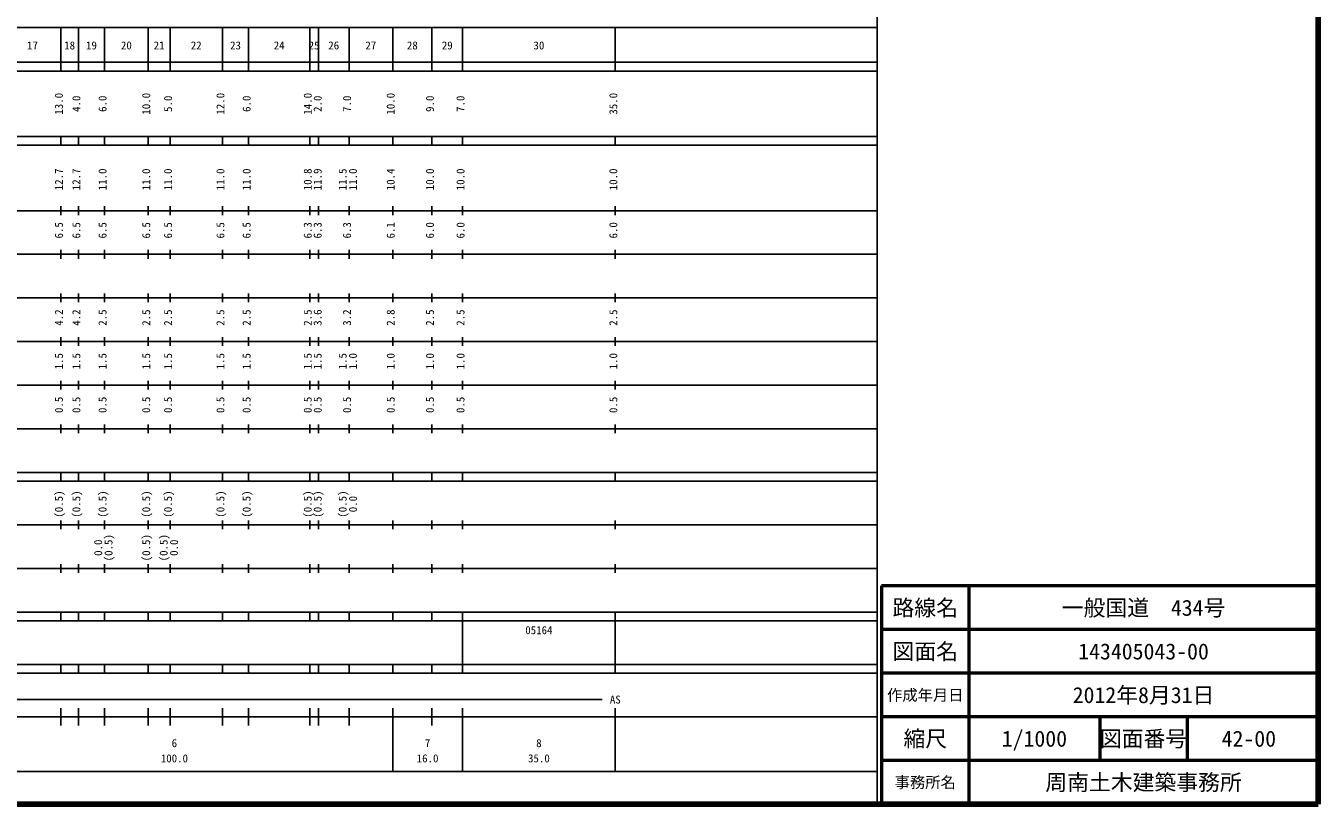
# Model space of a CAD drawing. Units: millimetres on the paper, enlarged 1000 times. Extents: x 40000 to 680000, y 20000 to 380000.
# Drawn here: x 383971 to 680000, y 20000 to 198357 of the extents above; entities that cross this region are included whole.
import ezdxf
from ezdxf.enums import TextEntityAlignment as Align

# ---------------------------------------------------------------- set-up
doc = ezdxf.new("R2010")
doc.units = ezdxf.units.MM
doc.header["$LTSCALE"] = 1000
for name, color, linetype, lineweight in [('M-TTL', 2, 'Continuous', 140), ('M-TTL-BAND', 7, 'Continuous', 25), ('M-TTL-FRAM', 2, 'Continuous', 50), ('M-TTL-LINE', 7, 'Continuous', 50)]:
    doc.layers.add(name, color=color, linetype=linetype, lineweight=lineweight)
doc.layers.add('M-TTL-TXT', color=7, linetype='Continuous')
doc.styles.add('ＭＳ ゴシック', font='')
doc.styles.get('ＭＳ ゴシック').set_extended_font_data('MS Gothic')

msp = doc.modelspace()

# ---------------------------------------------------------------- linework, layer by layer
at = {"layer": 'M-TTL'}
for p, q in [((680000, 20000), (680000, 380000)), ((40000, 20000), (680000, 20000))]:
    msp.add_line(p, q, dxfattribs=at)
at = {"layer": 'M-TTL-BAND'}
for p, q in [((579000, 20000), (579000, 370000)), ((68000, 198000), (579000, 198000)), ((392000, 188000), (392000, 198000)), ((396000, 188000), (396000, 198000)), ((402000, 188000), (402000, 198000)), ((412000, 188000), (412000, 198000)), ((417000, 188000), (417000, 198000)), ((429000, 188000), (429000, 198000)), ((435000, 188000), (435000, 198000)), ((449000, 188000), (449000, 198000)), ((451000, 188000), (451000, 198000)), ((458000, 188000), (458000, 198000)), ((468000, 188000), (468000, 198000)), ((477000, 188000), (477000, 198000)), ((484000, 188000), (484000, 198000)), ((519000, 188000), (519000, 198000)), ((40000, 190000), (579000, 190000)), ((40000, 188000), (579000, 188000)), ((40000, 173000), (579000, 173000)), ((392000, 171000), (392000, 173000)), ((396000, 171000), (396000, 173000)), ((402000, 171000), (402000, 173000)), ((412000, 171000), (412000, 173000)), ((417000, 171000), (417000, 173000)), ((429000, 171000), (429000, 173000)), ((435000, 171000), (435000, 173000)), ((449000, 171000), (449000, 173000)), ((451000, 171000), (451000, 173000)), ((458000, 171000), (458000, 173000)), ((468000, 171000), (468000, 173000)), ((477000, 171000), (477000, 173000)), ((484000, 171000), (484000, 173000)), ((519000, 171000), (519000, 173000)), ((40000, 171000), (579000, 171000)), ((392000, 155000), (392000, 157000)), ((396000, 155000), (396000, 157000)), ((402000, 155000), (402000, 157000)), ((412000, 155000), (412000, 157000)), ((417000, 155000), (417000, 157000)), ((429000, 155000), (429000, 157000)), ((435000, 155000), (435000, 157000)), ((449000, 155000), (449000, 157000)), ((451000, 155000), (451000, 157000)), ((458000, 155000), (458000, 157000)), ((468000, 155000), (468000, 157000)), ((477000, 155000), (477000, 157000)), ((484000, 155000), (484000, 157000)), ((519000, 155000), (519000, 157000)), ((40000, 156000), (579000, 156000)), ((46000, 146000), (579000, 146000)), ((392000, 145000), (392000, 147000)), ((396000, 145000), (396000, 147000)), ((402000, 145000), (402000, 147000)), ((412000, 145000), (412000, 147000)), ((417000, 145000), (417000, 147000)), ((429000, 145000), (429000, 147000)), ((435000, 145000), (435000, 147000)), ((449000, 145000), (449000, 147000)), ((451000, 145000), (451000, 147000)), ((458000, 145000), (458000, 147000)), ((468000, 145000), (468000, 147000)), ((477000, 145000), (477000, 147000)), ((484000, 145000), (484000, 147000)), ((519000, 145000), (519000, 147000)), ((392000, 135000), (392000, 137000)), ((396000, 135000), (396000, 137000)), ((402000, 135000), (402000, 137000)), ((412000, 135000), (412000, 137000)), ((417000, 135000), (417000, 137000)), ((429000, 135000), (429000, 137000)), ((435000, 135000), (435000, 137000)), ((449000, 135000), (449000, 137000)), ((451000, 135000), (451000, 137000)), ((458000, 135000), (458000, 137000)), ((468000, 135000), (468000, 137000)), ((477000, 135000), (477000, 137000)), ((484000, 135000), (484000, 137000)), ((519000, 135000), (519000, 137000)), ((52000, 136000), (579000, 136000)), ((46000, 126000), (579000, 126000)), ((392000, 125000), (392000, 127000)), ((396000, 125000), (396000, 127000)), ((402000, 125000), (402000, 127000)), ((412000, 125000), (412000, 127000)), ((417000, 125000), (417000, 127000)), ((429000, 125000), (429000, 127000)), ((435000, 125000), (435000, 127000)), ((449000, 125000), (449000, 127000)), ((451000, 125000), (451000, 127000)), ((458000, 125000), (458000, 127000)), ((468000, 125000), (468000, 127000)), ((477000, 125000), (477000, 127000)), ((484000, 125000), (484000, 127000)), ((519000, 125000), (519000, 127000)), ((52000, 116000), (579000, 116000)), ((392000, 115000), (392000, 117000)), ((396000, 115000), (396000, 117000)), ((402000, 115000), (402000, 117000)), ((412000, 115000), (412000, 117000)), ((417000, 115000), (417000, 117000)), ((429000, 115000), (429000, 117000)), ((435000, 115000), (435000, 117000)), ((449000, 115000), (449000, 117000)), ((451000, 115000), (451000, 117000)), ((458000, 115000), (458000, 117000)), ((468000, 115000), (468000, 117000)), ((477000, 115000), (477000, 117000)), ((484000, 115000), (484000, 117000)), ((519000, 115000), (519000, 117000)), ((392000, 105000), (392000, 107000)), ((396000, 105000), (396000, 107000)), ((402000, 105000), (402000, 107000)), ((412000, 105000), (412000, 107000)), ((417000, 105000), (417000, 107000)), ((429000, 105000), (429000, 107000)), ((435000, 105000), (435000, 107000)), ((449000, 105000), (449000, 107000)), ((451000, 105000), (451000, 107000)), ((458000, 105000), (458000, 107000)), ((468000, 105000), (468000, 107000)), ((477000, 105000), (477000, 107000)), ((484000, 105000), (484000, 107000)), ((519000, 105000), (519000, 107000)), ((46000, 106000), (579000, 106000)), ((40000, 96000), (579000, 96000)), ((392000, 94000), (392000, 96000)), ((396000, 94000), (396000, 96000)), ((402000, 94000), (402000, 96000)), ((412000, 94000), (412000, 96000)), ((417000, 94000), (417000, 96000)), ((429000, 94000), (429000, 96000)), ((435000, 94000), (435000, 96000)), ((449000, 94000), (449000, 96000)), ((451000, 94000), (451000, 96000)), ((458000, 94000), (458000, 96000)), ((468000, 94000), (468000, 96000)), ((477000, 94000), (477000, 96000)), ((484000, 94000), (484000, 96000)), ((519000, 94000), (519000, 96000)), ((40000, 94000), (579000, 94000)), ((49000, 84000), (579000, 84000)), ((392000, 83000), (392000, 85000)), ((396000, 83000), (396000, 85000)), ((402000, 83000), (402000, 85000)), ((412000, 83000), (412000, 85000)), ((417000, 83000), (417000, 85000)), ((429000, 83000), (429000, 85000)), ((435000, 83000), (435000, 85000)), ((449000, 83000), (449000, 85000)), ((451000, 83000), (451000, 85000)), ((458000, 83000), (458000, 85000)), ((468000, 83000), (468000, 85000)), ((477000, 83000), (477000, 85000)), ((484000, 83000), (484000, 85000)), ((519000, 83000), (519000, 85000)), ((392000, 73000), (392000, 75000)), ((396000, 73000), (396000, 75000)), ((402000, 73000), (402000, 75000)), ((412000, 73000), (412000, 75000)), ((417000, 73000), (417000, 75000)), ((429000, 73000), (429000, 75000)), ((435000, 73000), (435000, 75000)), ((449000, 73000), (449000, 75000)), ((451000, 73000), (451000, 75000)), ((458000, 73000), (458000, 75000)), ((468000, 73000), (468000, 75000)), ((477000, 73000), (477000, 75000)), ((484000, 73000), (484000, 75000)), ((519000, 73000), (519000, 75000)), ((40000, 74000), (579000, 74000)), ((40000, 64000), (579000, 64000)), ((392000, 62000), (392000, 64000)), ((396000, 62000), (396000, 64000)), ((402000, 62000), (402000, 64000)), ((412000, 62000), (412000, 64000)), ((417000, 62000), (417000, 64000)), ((429000, 62000), (429000, 64000)), ((435000, 62000), (435000, 64000)), ((449000, 62000), (449000, 64000)), ((451000, 62000), (451000, 64000)), ((458000, 62000), (458000, 64000)), ((468000, 62000), (468000, 64000)), ((477000, 62000), (477000, 64000)), ((484000, 62000), (484000, 64000)), ((519000, 62000), (519000, 64000)), ((40000, 62000), (579000, 62000)), ((484000, 52000), (484000, 62000)), ((519000, 52000), (519000, 62000)), ((40000, 52000), (579000, 52000)), ((392000, 50000), (392000, 52000)), ((396000, 50000), (396000, 52000)), ((402000, 50000), (402000, 52000)), ((412000, 50000), (412000, 52000)), ((417000, 50000), (417000, 52000)), ((429000, 50000), (429000, 52000)), ((435000, 50000), (435000, 52000)), ((449000, 50000), (449000, 52000)), ((451000, 50000), (451000, 52000)), ((458000, 50000), (458000, 52000)), ((468000, 50000), (468000, 52000)), ((477000, 50000), (477000, 52000)), ((484000, 50000), (484000, 52000)), ((519000, 50000), (519000, 52000)), ((40000, 50000), (579000, 50000)), ((71000, 44000), (516000, 44000)), ((392000, 38000), (392000, 42000)), ((396000, 38000), (396000, 42000)), ((402000, 38000), (402000, 42000)), ((412000, 38000), (412000, 42000)), ((417000, 38000), (417000, 42000)), ((429000, 38000), (429000, 42000)), ((435000, 38000), (435000, 42000)), ((449000, 38000), (449000, 42000)), ((451000, 38000), (451000, 42000)), ((458000, 38000), (458000, 42000)), ((468000, 27500), (468000, 42000)), ((477000, 38000), (477000, 42000)), ((484000, 27500), (484000, 42000)), ((519000, 27500), (519000, 42000)), ((40000, 40000), (579000, 40000)), ((68000, 27500), (579000, 27500))]:
    msp.add_line(p, q, dxfattribs=at)
at = {"layer": 'M-TTL-FRAM'}
for p, q in [((680000, 70000), (580000, 70000)), ((580000, 70000), (580000, 20000))]:
    msp.add_line(p, q, dxfattribs=at)
at = {"layer": 'M-TTL-LINE'}
for p, q in [((600000, 70000), (600000, 20000)), ((680000, 60000), (580000, 60000)), ((680000, 50000), (580000, 50000)), ((680000, 40000), (580000, 40000)), ((630000, 40000), (630000, 30000)), ((650000, 40000), (650000, 30000)), ((680000, 30000), (580000, 30000))]:
    msp.add_line(p, q, dxfattribs=at)

# ---------------------------------------------------------------- texts
at = {"layer": 'M-TTL-BAND', "style": 'ＭＳ ゴシック'}
for s, p in [('17', (385500, 192405)), ('18', (394000, 192405)), ('19', (399000, 192405)), ('20', (407000, 192405)), ('21', (414500, 192405)), ('22', (423000, 192405)), ('23', (432000, 192405)), ('24', (442000, 192405)), ('25', (450000, 192405)), ('26', (454500, 192405)), ('27', (463000, 192405)), ('28', (472500, 192405)), ('29', (480500, 192405)), ('30', (501500, 192405)), ('AS', (519000, 42500)), ('6', (418000, 32523)), ('7', (476000, 32523)), ('8', (501500, 32523)), ('100.0', (418000, 29033)), ('16.0', (476000, 29033)), ('35.0', (501500, 29033))]:
    msp.add_text(s, height=1833, dxfattribs=at).set_placement(p, align=Align.BOTTOM_CENTER)
for s, p in [('13.0', (393000, 180500)), ('4.0', (397000, 180500)), ('6.0', (403000, 180500)), ('10.0', (413000, 180500)), ('5.0', (418000, 180500)), ('12.0', (430000, 180500)), ('6.0', (436000, 180500)), ('14.0', (450000, 180500)), ('2.0', (452272, 180500)), ('7.0', (459000, 180500)), ('10.0', (469000, 180500)), ('9.0', (478000, 180500)), ('7.0', (485000, 180500)), ('35.0', (520000, 180500)), ('12.7', (393000, 163174)), ('12.7', (397000, 163174)), ('11.0', (403000, 163174)), ('11.0', (413000, 163174)), ('11.0', (418000, 163174)), ('11.0', (430000, 163174)), ('11.0', (436000, 163174)), ('10.8', (450000, 163174)), ('11.9', (452272, 163174)), ('11.5', (458000, 163174)), ('11.0', (460370, 163174)), ('10.4', (469000, 163174)), ('10.0', (478000, 163174)), ('10.0', (485000, 163174)), ('10.0', (520000, 163174)), ('6.5', (393000, 151500)), ('6.5', (397000, 151500)), ('6.5', (403000, 151500)), ('6.5', (413000, 151500)), ('6.5', (418000, 151500)), ('6.5', (430000, 151500)), ('6.5', (436000, 151500)), ('6.3', (450000, 151500)), ('6.3', (452272, 151500)), ('6.3', (459000, 151500)), ('6.1', (469000, 151500)), ('6.0', (478000, 151500)), ('6.0', (485000, 151500)), ('6.0', (520000, 151500)), ('4.2', (393000, 131500)), ('4.2', (397000, 131500)), ('2.5', (403000, 131500)), ('2.5', (413000, 131500)), ('2.5', (418000, 131500)), ('2.5', (430000, 131500)), ('2.5', (436000, 131500)), ('2.5', (450000, 131500)), ('3.6', (452272, 131500)), ('3.2', (459000, 131500)), ('2.8', (469000, 131500)), ('2.5', (478000, 131500)), ('2.5', (485000, 131500)), ('2.5', (520000, 131500)), ('1.5', (393000, 121500)), ('1.5', (397000, 121500)), ('1.5', (403000, 121500)), ('1.5', (413000, 121500)), ('1.5', (418000, 121500)), ('1.5', (430000, 121500)), ('1.5', (436000, 121500)), ('1.5', (450000, 121500)), ('1.5', (452272, 121500)), ('1.5', (458000, 121500)), ('1.0', (460370, 121500)), ('1.0', (469000, 121500)), ('1.0', (478000, 121500)), ('1.0', (485000, 121500)), ('1.0', (520000, 121500)), ('0.5', (393000, 111500)), ('0.5', (397000, 111500)), ('0.5', (403000, 111500)), ('0.5', (413000, 111500)), ('0.5', (418000, 111500)), ('0.5', (430000, 111500)), ('0.5', (436000, 111500)), ('0.5', (450000, 111500)), ('0.5', (452272, 111500)), ('0.5', (459000, 111500)), ('0.5', (469000, 111500)), ('0.5', (478000, 111500)), ('0.5', (485000, 111500)), ('0.5', (520000, 111500)), ('(0.5)', (393000, 88764)), ('(0.5)', (397000, 88764)), ('(0.5)', (403000, 88764)), ('(0.5)', (413000, 88764)), ('(0.5)', (418000, 88764)), ('(0.5)', (430000, 88764)), ('(0.5)', (436000, 88764)), ('(0.5)', (450000, 88764)), ('(0.5)', (452272, 88764)), ('(0.5)', (458000, 88764)), ('0.0', (460370, 88764)), ('0.0', (402000, 78764)), ('(0.5)', (404370, 78764)), ('(0.5)', (413000, 78764)), ('(0.5)', (417000, 78764)), ('0.0', (419370, 78764))]:
    msp.add_text(s, height=1833, rotation=90, dxfattribs=at).set_placement(p, align=Align.BOTTOM_CENTER)
msp.add_text('05164', height=1833, dxfattribs=at).set_placement((498375, 58405), align=Align.BOTTOM_LEFT)
at = {"layer": 'M-TTL-TXT', "style": 'ＭＳ ゴシック'}
for s, height, p in [('路線名', 3666, (590000, 65000)), ('路線名', 3666, (590000, 65000)), ('一般国道\u3000434号', 3666, (640000, 65000)), ('図面名', 3666, (590000, 55000)), ('図面名', 3666, (590000, 55000)), ('143405043-00', 3666, (640000, 55000)), ('2012年8月31日', 3666, (640000, 45000)), ('作成年月日', 2566, (590000, 45000)), ('作成年月日', 2566, (590000, 45000)), ('縮尺', 3666, (590000, 35000)), ('縮尺', 3666, (590000, 35000)), ('1/1000', 3666, (615000, 35000)), ('図面番号', 3666, (640000, 35000)), ('図面番号', 3666, (640000, 35000)), ('42-00', 3666, (664125, 35000)), ('事務所名', 2566, (590000, 25000)), ('事務所名', 2566, (590000, 25000)), ('周南土木建築事務所', 3666, (640000, 25000))]:
    msp.add_text(s, height=height, dxfattribs=at).set_placement(p, align=Align.MIDDLE_CENTER)

doc.saveas('drawing.dxf')
